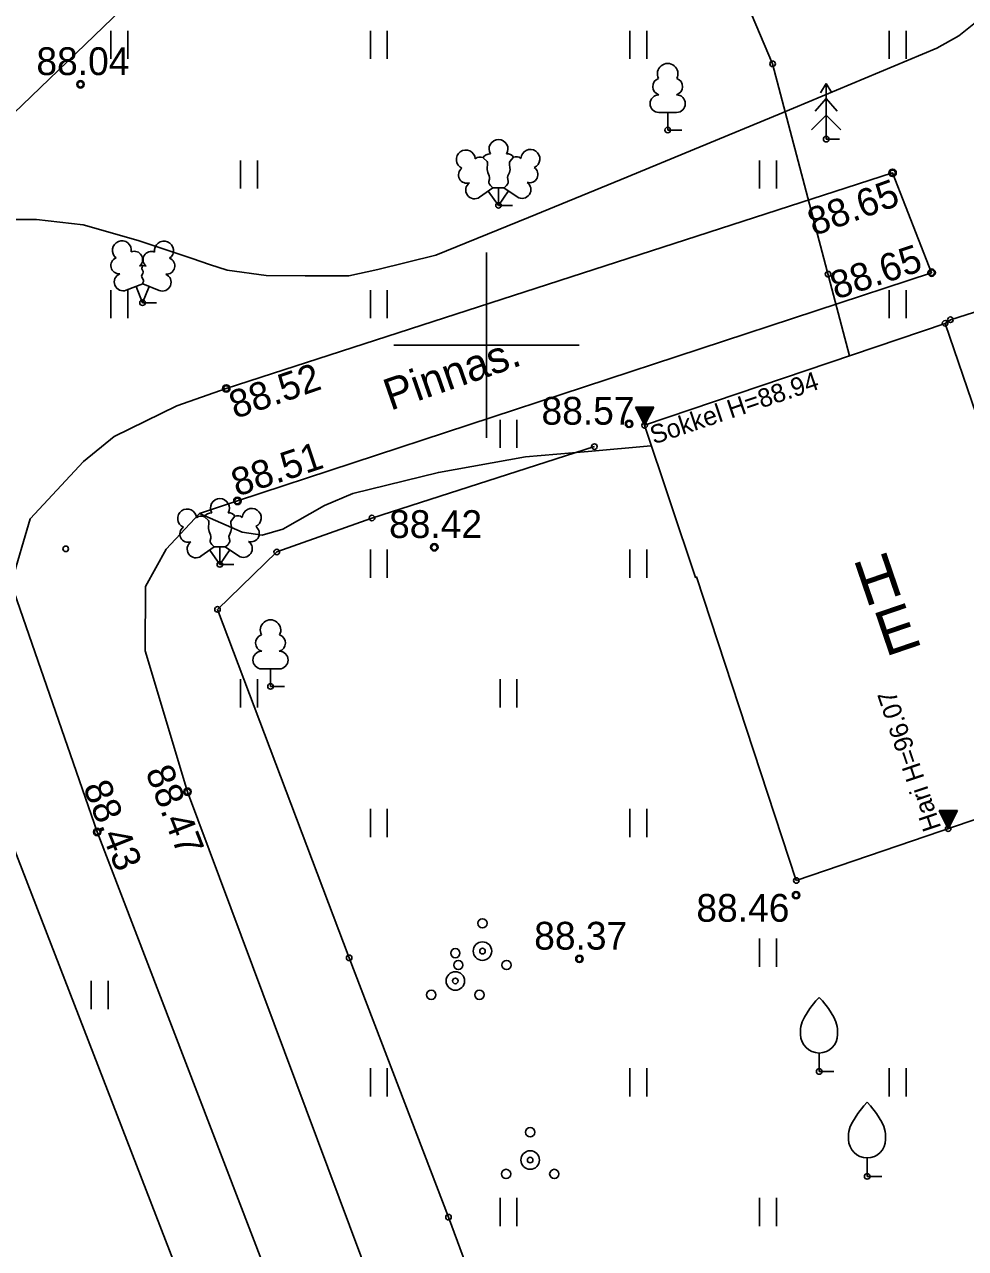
# Model space of a CAD drawing. Extents: x 637689 to 640256, y 6460476 to 6462777.
# Drawn here: x 639037.54 to 639062.93, y 6461625.62 to 6461658.65 of the extents above; entities that cross this region are included whole.
import ezdxf

# ---------------------------------------------------------------- set-up
doc = ezdxf.new("R2010")
doc.units = 0
for name, color, linetype in [('AED', 7, 'Continuous'), ('HALJASTUS', 7, 'Continuous'), ('HOONE', 7, 'Continuous'), ('HOONEDET', 7, 'Continuous'), ('HORISONTAAL-EH2000', 7, 'Continuous'), ('KORGUS-EH2000', 7, 'Continuous'), ('MOOTMPUNKT', 7, 'Continuous'), ('MPKAABEL', 7, 'Continuous'), ('PUU', 7, 'Continuous'), ('TEE', 7, 'Continuous'), ('VORK', 7, 'Continuous')]:
    doc.layers.add(name, color=color, linetype=linetype)

msp = doc.modelspace()

# ---------------------------------------------------------------- linework, layer by layer
at = {"layer": 'AED'}
for points in [[(639068.758, 6461652.666), (639062.519, 6461650.683), (639062.375, 6461650.586)], [(639052.915, 6461647.259), (639046.913, 6461645.332), (639044.345, 6461644.416), (639042.745, 6461642.865), (639046.297, 6461633.463), (639048.978, 6461626.465), (639050.954, 6461621.109), (639054.314, 6461612.407), (639056.861, 6461600.793)]]:
    msp.add_lwpolyline(points, dxfattribs=at)
at = {"layer": 'HALJASTUS'}
for p, q in [((639039.87, 6461658.484), (639039.87, 6461657.722)), ((639040.325, 6461658.484), (639040.325, 6461657.722)), ((639046.87, 6461658.484), (639046.87, 6461657.722)), ((639047.325, 6461658.484), (639047.325, 6461657.722)), ((639053.87, 6461658.484), (639053.87, 6461657.722)), ((639054.325, 6461658.484), (639054.325, 6461657.722)), ((639060.87, 6461658.484), (639060.87, 6461657.722)), ((639061.325, 6461658.484), (639061.325, 6461657.722)), ((639043.37, 6461654.984), (639043.37, 6461654.222)), ((639043.825, 6461654.984), (639043.825, 6461654.222)), ((639057.37, 6461654.984), (639057.37, 6461654.222)), ((639057.825, 6461654.984), (639057.825, 6461654.222)), ((639039.87, 6461651.484), (639039.87, 6461650.722)), ((639040.325, 6461651.484), (639040.325, 6461650.722)), ((639046.87, 6461651.484), (639046.87, 6461650.722)), ((639047.325, 6461651.484), (639047.325, 6461650.722)), ((639060.87, 6461651.484), (639060.87, 6461650.722)), ((639061.325, 6461651.484), (639061.325, 6461650.722)), ((639050.37, 6461647.984), (639050.37, 6461647.222)), ((639050.825, 6461647.984), (639050.825, 6461647.222)), ((639046.87, 6461644.484), (639046.87, 6461643.722)), ((639047.325, 6461644.484), (639047.325, 6461643.722)), ((639053.87, 6461644.484), (639053.87, 6461643.722)), ((639054.325, 6461644.484), (639054.325, 6461643.722)), ((639043.37, 6461640.984), (639043.37, 6461640.222)), ((639043.825, 6461640.984), (639043.825, 6461640.222)), ((639050.37, 6461640.984), (639050.37, 6461640.222)), ((639050.825, 6461640.984), (639050.825, 6461640.222)), ((639046.87, 6461637.484), (639046.87, 6461636.722)), ((639047.325, 6461637.484), (639047.325, 6461636.722)), ((639053.87, 6461637.484), (639053.87, 6461636.722)), ((639054.325, 6461637.484), (639054.325, 6461636.722)), ((639057.37, 6461633.984), (639057.37, 6461633.222)), ((639057.825, 6461633.984), (639057.825, 6461633.222)), ((639039.341, 6461632.842), (639039.341, 6461632.081)), ((639039.796, 6461632.842), (639039.796, 6461632.081)), ((639046.87, 6461630.484), (639046.87, 6461629.722)), ((639047.325, 6461630.484), (639047.325, 6461629.722)), ((639053.87, 6461630.484), (639053.87, 6461629.722)), ((639054.325, 6461630.484), (639054.325, 6461629.722)), ((639060.87, 6461630.484), (639060.87, 6461629.722)), ((639061.325, 6461630.484), (639061.325, 6461629.722)), ((639050.37, 6461626.984), (639050.37, 6461626.222)), ((639050.825, 6461626.984), (639050.825, 6461626.222)), ((639057.37, 6461626.984), (639057.37, 6461626.222)), ((639057.825, 6461626.984), (639057.825, 6461626.222))]:
    msp.add_line(p, q, dxfattribs=at)
msp.add_lwpolyline([(639050.454, 6461598.841), (639046.498, 6461612.595), (639042.231, 6461623.543), (639035.793, 6461640.177), (639033.252, 6461650.271), (639034.571, 6461653.687), (639040.389, 6461659.277), (639070.855, 6461681.793), (639083.63, 6461681.056), (639089.736, 6461681.056), (639096.075, 6461681.777), (639101.305, 6461682.842), (639104.984, 6461684.439), (639107.231, 6461689.3), (639110.478, 6461699.837), (639112.747, 6461713.482), (639107.531, 6461743.699)], dxfattribs=at)
at = {"layer": 'HOONE'}
msp.add_lwpolyline([(639058.362, 6461635.55), (639066.557, 6461638.347), (639062.375, 6461650.586), (639054.269, 6461647.834), (639055.64, 6461643.731), (639055.64, 6461643.731), (639055.64, 6461643.731), (639055.668, 6461643.741), (639058.362, 6461635.55)], dxfattribs=at)
at = {"layer": 'HOONEDET'}
for p, q in [((639054.269, 6461647.834), (639054.023, 6461648.321)), ((639054.515, 6461648.321), (639054.023, 6461648.321)), ((639054.031, 6461648.304), (639054.375, 6461648.043)), ((639054.05, 6461648.321), (639054.386, 6461648.065)), ((639054.057, 6461648.253), (639054.363, 6461648.02)), ((639054.092, 6461648.321), (639054.398, 6461648.088)), ((639054.133, 6461648.321), (639054.409, 6461648.111)), ((639054.174, 6461648.321), (639054.421, 6461648.133)), ((639054.215, 6461648.321), (639054.432, 6461648.156)), ((639054.257, 6461648.321), (639054.443, 6461648.179)), ((639054.269, 6461647.834), (639054.515, 6461648.321)), ((639054.298, 6461648.321), (639054.455, 6461648.201)), ((639054.339, 6461648.321), (639054.466, 6461648.224)), ((639054.38, 6461648.321), (639054.478, 6461648.247)), ((639054.422, 6461648.321), (639054.489, 6461648.269)), ((639054.463, 6461648.321), (639054.501, 6461648.292)), ((639054.504, 6461648.321), (639054.512, 6461648.315)), ((639054.083, 6461648.202), (639054.352, 6461647.997)), ((639054.109, 6461648.151), (639054.34, 6461647.975)), ((639054.134, 6461648.1), (639054.329, 6461647.952)), ((639054.16, 6461648.049), (639054.317, 6461647.929)), ((639054.186, 6461647.997), (639054.306, 6461647.907)), ((639054.212, 6461647.946), (639054.294, 6461647.884)), ((639054.238, 6461647.895), (639054.283, 6461647.861)), ((639054.264, 6461647.844), (639054.271, 6461647.838)), ((639062.459, 6461636.948), (639062.213, 6461637.435)), ((639062.706, 6461637.435), (639062.213, 6461637.435)), ((639062.221, 6461637.419), (639062.565, 6461637.157)), ((639062.241, 6461637.435), (639062.577, 6461637.18)), ((639062.247, 6461637.368), (639062.554, 6461637.134)), ((639062.282, 6461637.435), (639062.588, 6461637.202)), ((639062.323, 6461637.435), (639062.6, 6461637.225)), ((639062.365, 6461637.435), (639062.611, 6461637.248)), ((639062.406, 6461637.435), (639062.622, 6461637.271)), ((639062.447, 6461637.435), (639062.634, 6461637.293)), ((639062.459, 6461636.948), (639062.706, 6461637.435)), ((639062.488, 6461637.435), (639062.645, 6461637.316)), ((639062.53, 6461637.435), (639062.657, 6461637.339)), ((639062.571, 6461637.435), (639062.668, 6461637.361)), ((639062.612, 6461637.435), (639062.68, 6461637.384)), ((639062.653, 6461637.435), (639062.691, 6461637.407)), ((639062.695, 6461637.435), (639062.703, 6461637.429)), ((639062.273, 6461637.317), (639062.542, 6461637.112)), ((639062.299, 6461637.265), (639062.531, 6461637.089)), ((639062.325, 6461637.214), (639062.519, 6461637.066)), ((639062.351, 6461637.163), (639062.508, 6461637.044)), ((639062.377, 6461637.112), (639062.496, 6461637.021)), ((639062.403, 6461637.061), (639062.485, 6461636.998)), ((639062.429, 6461637.01), (639062.473, 6461636.976)), ((639062.454, 6461636.959), (639062.462, 6461636.953))]:
    msp.add_line(p, q, dxfattribs=at)
at = {"layer": 'HORISONTAAL-EH2000'}
for points in [[(639067.107, 6461660.524), (639066.134, 6461660.278), (639065.16, 6461660.033), (639064.353, 6461659.658), (639063.287, 6461658.777), (639062.747, 6461658.344), (639062.157, 6461658.009), (639057.902, 6461656.229), (639053.638, 6461654.466), (639051.139, 6461653.444), (639048.637, 6461652.43), (639047.073, 6461652.042), (639046.286, 6461651.869)], [(639046.286, 6461651.869), (639045.701, 6461651.869), (639045.115, 6461651.869), (639044.057, 6461651.877), (639043.006, 6461652.019), (639042.532, 6461652.171), (639042.066, 6461652.337), (639040.608, 6461652.825), (639039.119, 6461653.247), (639037.865, 6461653.389), (639036.605, 6461653.391), (639032.137, 6461653.391), (639027.67, 6461653.391)], [(639054.441, 6461647.282), (639052.746, 6461647.13), (639051.052, 6461646.979), (639048.707, 6461646.565), (639046.399, 6461645.992), (639045.637, 6461645.67), (639044.51, 6461645.033), (639043.955, 6461644.871), (639043.407, 6461644.953), (639042.835, 6461645.204), (639042.263, 6461645.454)]]:
    msp.add_lwpolyline(points, dxfattribs=at)
at = {"layer": 'KORGUS-EH2000'}
for centre in [(639039.049, 6461657.036), (639060.959, 6461654.648), (639062.013, 6461651.953), (639042.982, 6461648.829), (639053.849, 6461647.872), (639043.283, 6461645.793), (639048.596, 6461644.543), (639041.938, 6461637.945), (639039.501, 6461636.859), (639058.355, 6461635.155), (639052.509, 6461633.434)]:
    msp.add_circle(centre, 0.1, dxfattribs=at)
at = {"layer": 'MOOTMPUNKT'}
for centre in [(639057.721, 6461657.591), (639039.049, 6461657.036), (639054.892, 6461655.803), (639059.167, 6461655.558), (639060.959, 6461654.648), (639050.327, 6461653.77), (639059.218, 6461651.912), (639062.013, 6461651.953), (639040.723, 6461651.143), (639062.375, 6461650.586), (639062.519, 6461650.683), (639042.982, 6461648.829), (639053.849, 6461647.872), (639054.269, 6461647.834), (639054.269, 6461647.834), (639052.915, 6461647.259), (639043.283, 6461645.793), (639046.913, 6461645.332), (639048.596, 6461644.543), (639038.652, 6461644.5), (639044.345, 6461644.416), (639042.81, 6461644.081), (639042.745, 6461642.865), (639044.176, 6461640.787), (639041.938, 6461637.945), (639062.459, 6461636.948), (639039.501, 6461636.859), (639058.362, 6461635.55), (639058.355, 6461635.155), (639049.894, 6461633.644), (639046.297, 6461633.463), (639052.509, 6461633.434), (639049.163, 6461632.839), (639058.977, 6461630.394), (639051.182, 6461628.005), (639060.272, 6461627.563), (639048.978, 6461626.465)]:
    msp.add_circle(centre, 0.075, dxfattribs=at)
at = {"layer": 'MPKAABEL'}
msp.add_lwpolyline([(639059.798, 6461649.711), (639057.721, 6461657.591), (639055.12, 6461663.73)], dxfattribs=at)
at = {"layer": 'PUU'}
for p, q in [((639059.167, 6461657.058), (639059.017, 6461656.808)), ((639059.317, 6461656.808), (639059.167, 6461657.058)), ((639059.167, 6461657.058), (639059.167, 6461655.558)), ((639059.167, 6461656.658), (639058.867, 6461656.308)), ((639059.467, 6461656.308), (639059.167, 6461656.658)), ((639055.132, 6461656.278), (639054.652, 6461656.278)), ((639054.892, 6461655.803), (639054.892, 6461656.278)), ((639059.167, 6461656.208), (639058.767, 6461655.808)), ((639059.567, 6461655.808), (639059.167, 6461656.208)), ((639055.272, 6461655.803), (639054.892, 6461655.803)), ((639059.527, 6461655.558), (639059.167, 6461655.558)), ((639049.817, 6461653.99), (639050.177, 6461654.245)), ((639050.177, 6461654.245), (639050.472, 6461654.245)), ((639050.327, 6461653.77), (639050.327, 6461654.245)), ((639050.472, 6461654.245), (639050.832, 6461654)), ((639050.327, 6461653.77), (639050.052, 6461654.155)), ((639050.327, 6461653.77), (639050.597, 6461654.16)), ((639050.707, 6461653.77), (639050.327, 6461653.77)), ((639040.283, 6461651.478), (639040.728, 6461651.653)), ((639040.723, 6461651.143), (639040.548, 6461651.583)), ((639040.723, 6461651.143), (639040.903, 6461651.583)), ((639040.728, 6461651.653), (639041.168, 6461651.473)), ((639041.103, 6461651.143), (639040.723, 6461651.143)), ((639042.3, 6461644.301), (639042.66, 6461644.556)), ((639042.81, 6461644.081), (639042.535, 6461644.466)), ((639042.66, 6461644.556), (639042.955, 6461644.556)), ((639042.81, 6461644.081), (639042.81, 6461644.556)), ((639042.81, 6461644.081), (639043.08, 6461644.471)), ((639042.955, 6461644.556), (639043.315, 6461644.311)), ((639043.19, 6461644.081), (639042.81, 6461644.081)), ((639044.416, 6461641.262), (639043.936, 6461641.262)), ((639044.176, 6461640.787), (639044.176, 6461641.262)), ((639044.556, 6461640.787), (639044.176, 6461640.787)), ((639058.977, 6461630.394), (639058.977, 6461630.894)), ((639059.377, 6461630.394), (639058.977, 6461630.394)), ((639060.272, 6461627.563), (639060.272, 6461628.063)), ((639060.672, 6461627.563), (639060.272, 6461627.563))]:
    msp.add_line(p, q, dxfattribs=at)
for points in [[(639049.914, 6461655.057), (639050.017, 6461654.955), (639050.032, 6461654.925), (639050.032, 6461654.87), (639050.017, 6461654.78), (639050.017, 6461654.735), (639050.037, 6461654.655), (639050.077, 6461654.565), (639050.087, 6461654.52), (639050.082, 6461654.475), (639050.067, 6461654.41), (639050.067, 6461654.38), (639050.087, 6461654.34), (639050.112, 6461654.31), (639050.177, 6461654.245)], [(639050.731, 6461655.071), (639050.637, 6461654.955), (639050.622, 6461654.925), (639050.622, 6461654.87), (639050.637, 6461654.78), (639050.642, 6461654.735), (639050.622, 6461654.655), (639050.582, 6461654.565), (639050.572, 6461654.52), (639050.577, 6461654.475), (639050.592, 6461654.41), (639050.592, 6461654.38), (639050.572, 6461654.34), (639050.547, 6461654.31), (639050.477, 6461654.245)], [(639040.728, 6461652.148), (639040.708, 6461652.073), (639040.708, 6461652.053), (639040.718, 6461652.023), (639040.738, 6461651.988), (639040.743, 6461651.968), (639040.728, 6461651.933), (639040.703, 6461651.883), (639040.698, 6461651.858), (639040.703, 6461651.843), (639040.713, 6461651.813), (639040.748, 6461651.753), (639040.753, 6461651.733), (639040.748, 6461651.713), (639040.733, 6461651.678), (639040.728, 6461651.653)], [(639042.397, 6461645.368), (639042.5, 6461645.266), (639042.515, 6461645.236), (639042.515, 6461645.181), (639042.5, 6461645.091), (639042.5, 6461645.046), (639042.52, 6461644.966), (639042.56, 6461644.876), (639042.57, 6461644.831), (639042.565, 6461644.786), (639042.55, 6461644.721), (639042.55, 6461644.691), (639042.57, 6461644.651), (639042.595, 6461644.621), (639042.66, 6461644.556)], [(639043.214, 6461645.382), (639043.12, 6461645.266), (639043.105, 6461645.236), (639043.105, 6461645.181), (639043.12, 6461645.091), (639043.125, 6461645.046), (639043.105, 6461644.966), (639043.065, 6461644.876), (639043.055, 6461644.831), (639043.06, 6461644.786), (639043.075, 6461644.721), (639043.075, 6461644.691), (639043.055, 6461644.651), (639043.03, 6461644.621), (639042.96, 6461644.556)], [(639058.477, 6461631.394), (639058.477, 6461631.544), (639058.487, 6461631.609), (639058.522, 6461631.739), (639058.582, 6461631.859), (639058.727, 6461632.094), (639058.887, 6461632.299), (639058.977, 6461632.394)], [(639059.477, 6461631.394), (639059.477, 6461631.544), (639059.467, 6461631.609), (639059.432, 6461631.739), (639059.372, 6461631.859), (639059.227, 6461632.094), (639059.067, 6461632.299), (639058.977, 6461632.394)], [(639059.772, 6461628.563), (639059.772, 6461628.713), (639059.782, 6461628.778), (639059.817, 6461628.908), (639059.877, 6461629.028), (639060.022, 6461629.263), (639060.182, 6461629.468), (639060.272, 6461629.563)], [(639060.772, 6461628.563), (639060.772, 6461628.713), (639060.762, 6461628.778), (639060.727, 6461628.908), (639060.667, 6461629.028), (639060.522, 6461629.263), (639060.362, 6461629.468), (639060.272, 6461629.563)]]:
    msp.add_lwpolyline(points, dxfattribs=at)
for centre, radius in [((639049.894, 6461634.394), 0.125), ((639049.163, 6461633.589), 0.125), ((639049.894, 6461633.644), 0.25), ((639049.244, 6461633.269), 0.125), ((639050.544, 6461633.269), 0.125), ((639049.163, 6461632.839), 0.25), ((639048.513, 6461632.464), 0.125), ((639049.813, 6461632.464), 0.125), ((639051.182, 6461628.755), 0.125), ((639051.182, 6461628.005), 0.25), ((639050.532, 6461627.63), 0.125), ((639051.832, 6461627.63), 0.125)]:
    msp.add_circle(centre, radius, dxfattribs=at)
for centre, radius, start, end in [((639054.892, 6461657.323), 0.277, 332.5799, 207.4201), ((639054.722, 6461656.976), 0.233, 109.0217, 253.1415), ((639055.062, 6461656.976), 0.233, 286.8508, 70.9859), ((639054.655, 6461656.515), 0.238, 90.0016, 269.3953), ((639055.129, 6461656.515), 0.238, 270.6047, 89.9984), ((639050.327, 6461655.29), 0.256, 90.0013, 211.0159), ((639050.327, 6461655.29), 0.256, 328.9841, 89.9987), ((639049.444, 6461655.007), 0.256, 125.5389, 246.5536), ((639049.444, 6461655.007), 0.256, 4.5218, 125.5364), ((639051.187, 6461655.023), 0.256, 55.522, 176.5367), ((639051.187, 6461655.023), 0.256, 294.5049, 55.5195), ((639049.83, 6461654.874), 0.202, 65.2382, 130.7412), ((639050.09, 6461654.958), 0.202, 84.7965, 150.2995), ((639050.565, 6461654.958), 0.202, 34.3857, 95.2035), ((639050.803, 6461654.883), 0.202, 50.3173, 111.1351), ((639049.472, 6461654.59), 0.224, 125.4667, 288.5349), ((639051.167, 6461654.605), 0.224, 252.5235, 55.5918), ((639049.681, 6461654.184), 0.237, 125.5377, 305.5366), ((639050.965, 6461654.196), 0.237, 235.5219, 55.5208), ((639040.166, 6461652.557), 0.256, 111.5027, 232.5173), ((639040.166, 6461652.557), 0.256, 350.4856, 111.5002), ((639040.501, 6461652.307), 0.224, 308.5041, 111.5725), ((639040.964, 6461652.302), 0.225, 67.7016, 230.5126), ((639041.302, 6461652.548), 0.256, 67.6168, 188.6314), ((639041.302, 6461652.548), 0.256, 306.5997, 67.6143), ((639040.092, 6461652.146), 0.224, 111.4304, 274.4987), ((639041.369, 6461652.136), 0.224, 264.6183, 67.6866), ((639040.197, 6461651.701), 0.237, 111.5014, 291.5004), ((639040.727, 6461651.91), 0.237, 66.7655, 111.5015), ((639041.258, 6461651.693), 0.237, 247.6166, 67.6155), ((639042.81, 6461645.601), 0.256, 90.0013, 211.0159), ((639042.81, 6461645.601), 0.256, 328.9841, 89.9987), ((639043.67, 6461645.334), 0.256, 55.522, 176.5367), ((639041.927, 6461645.318), 0.256, 125.5389, 246.5536), ((639041.927, 6461645.318), 0.256, 4.5218, 125.5364), ((639042.313, 6461645.185), 0.202, 65.2382, 130.7412), ((639042.573, 6461645.269), 0.202, 84.7965, 150.2995), ((639043.048, 6461645.269), 0.202, 34.3857, 95.2035), ((639043.286, 6461645.194), 0.202, 50.3173, 111.1351), ((639043.67, 6461645.334), 0.256, 294.5049, 55.5195), ((639041.955, 6461644.901), 0.224, 125.4667, 288.5349), ((639043.65, 6461644.916), 0.224, 252.5235, 55.5918), ((639042.164, 6461644.495), 0.237, 125.5377, 305.5366), ((639043.448, 6461644.507), 0.237, 235.5219, 55.5208), ((639044.176, 6461642.307), 0.277, 332.5799, 207.4201), ((639044.006, 6461641.96), 0.233, 109.0217, 253.1415), ((639044.346, 6461641.96), 0.233, 286.8508, 70.9859), ((639043.939, 6461641.499), 0.238, 90.0016, 269.3953), ((639044.413, 6461641.499), 0.238, 270.6047, 89.9984), ((639058.977, 6461631.394), 0.5, 180, 0), ((639060.272, 6461628.563), 0.5, 180, 0)]:
    msp.add_arc(centre, radius, start, end, dxfattribs=at)
at = {"layer": 'TEE'}
msp.add_lwpolyline([(639054.248, 6461599.996), (639048.648, 6461619.98), (639041.938, 6461637.945), (639040.798, 6461641.751), (639040.801, 6461643.485), (639041.364, 6461644.495), (639042.263, 6461645.454), (639043.283, 6461645.793), (639062.013, 6461651.953), (639060.959, 6461654.648), (639042.982, 6461648.829), (639041.647, 6461648.361), (639039.954, 6461647.533), (639039.132, 6461646.862), (639037.694, 6461645.308), (639037.18, 6461643.567), (639039.501, 6461636.859), (639046.381, 6461618.933), (639051.418, 6461599.134)], dxfattribs=at)
at = {"layer": 'VORK'}
for p, q in [((639050, 6461652.5), (639050, 6461647.5)), ((639047.5, 6461650), (639052.5, 6461650))]:
    msp.add_line(p, q, dxfattribs=at)

# ---------------------------------------------------------------- texts
at = {"layer": 'HOONE'}
for s, p in [('H', (639060.205, 6461642.931)), ('E', (639060.758, 6461641.585))]:
    msp.add_text(s, height=1.2, rotation=18.8535, dxfattribs=at).set_placement(p)
at = {"layer": 'HOONEDET'}
for s, rotation, p in [('Sokkel H=88.94', 18.5936, (639054.517, 6461647.314)), ('Hari H=96.07', 108.5936, (639062.275, 6461636.977))]:
    msp.add_text(s, height=0.5, rotation=rotation, dxfattribs=at).set_placement(p)
at = {"layer": 'KORGUS-EH2000'}
for s, p in [('88.04', (639037.86, 6461657.286)), ('88.57', (639051.487, 6461647.851)), ('88.42', (639047.375, 6461644.793)), ('88.46', (639055.666, 6461634.436)), ('88.37', (639051.29, 6461633.684))]:
    msp.add_text(s, height=0.75, dxfattribs=at).set_placement(p)
for s, rotation, p in [('88.65', 19.9368, (639058.838, 6461652.939)), ('88.65', 18.6387, (639059.433, 6461651.222)), ('88.52', 19.0886, (639043.223, 6461648.003)), ('88.51', 18.4133, (639043.273, 6461645.905)), ('88.47', 291.3823, (639040.791, 6461638.488)), ('88.43', 291.7004, (639039.108, 6461638.076))]:
    msp.add_text(s, height=0.75, rotation=rotation, dxfattribs=at).set_placement(p)
at = {"layer": 'TEE'}
msp.add_text('Pinnas.', height=0.85, rotation=19.1632, dxfattribs=at).set_placement((639047.413, 6461648.226))

doc.saveas('drawing.dxf')
